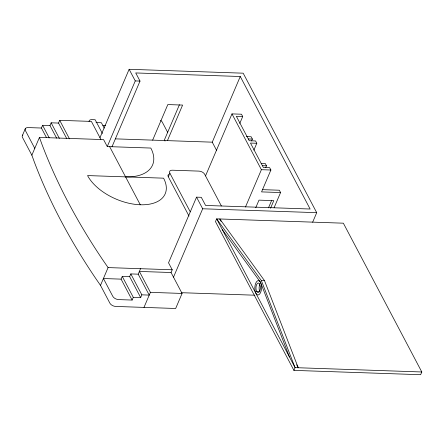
<?xml version="1.0" encoding="UTF-8"?>
<svg xmlns="http://www.w3.org/2000/svg" width="444" height="444" viewBox="0 0 444 444"><rect width="100%" height="100%" fill="white"/><g stroke="black" fill="none" stroke-linecap="round" stroke-linejoin="round"><path stroke-width="0.67" d="M22.389 135.531L25.308 128.693M46.465 137.596L41.42 128.033L42.585 125.297L49.978 125.547L56.599 138.101M112.01 146.731L140.015 81.08L135.725 72.944L240.265 76.512L310.128 209.019L205.589 205.45L201.299 197.314L196.542 197.153L168.542 262.804L172.217 269.78L171.051 272.516L182.079 293.44L175.663 308.486L115.751 306.438A4.745 2.658 23.1 0 1 109.896 303.197L100.499 285.37L95.693 278.41A811.693 455.067 23.1 0 1 34.355 162.071L31.863 155.189L39.444 137.407L103.58 139.599L107.259 146.57L150.816 148.057A46.692 26.174 23.1 0 1 125.569 176.873M49.978 125.547L51.143 122.81L58.536 123.066L66.733 138.606M58.536 123.066L59.707 120.33L91.381 121.412L100.882 139.427M99.961 137.684L129.132 69.292L243.179 73.188L316.716 212.67L312.643 222.222M107.259 146.57L135.265 80.919L129.132 69.292M152.653 140.132L167.821 104.568L182.601 105.073L167.432 140.637M100.499 285.37L108.081 267.588L103.274 260.628A811.693 455.067 23.1 0 1 41.936 144.289L39.444 137.407M179.426 104.723L164.43 139.882L165.04 141.048M121.09 279.137L103.413 278.532L112.809 296.353A4.745 2.658 23.1 0 0 118.67 299.6L132.118 300.061L121.09 279.137L122.255 276.401L129.648 276.651L140.676 297.574L133.283 297.325L122.255 276.401M189.011 216.073L168.309 176.812L169.863 173.166A4.656 2.614 23.1 0 1 172.455 170.207L198.857 171.112A4.656 2.614 23.1 0 1 204.712 174.353L221.367 205.944M129.648 276.651L130.814 273.915L138.206 274.17L149.234 295.094L141.841 294.838L130.814 273.915M138.206 274.17L140.537 268.698M132.118 300.061L133.283 297.325M140.676 297.574L141.841 294.838M216.711 150.605L212.26 142.169L240.265 76.512M143.984 307.403L150.405 292.357L139.372 271.434L171.051 272.516M205.528 175.902L231.979 113.897L241.481 114.219L242.707 116.544L239.771 123.426M173.504 277.167L202.675 208.774L196.542 197.153M251.565 140.981L252.381 139.077L251.154 136.752L246.403 136.591M253.868 150.155L256.798 143.279L255.578 140.953L249.239 140.737L236.369 116.328L242.707 116.544M245.471 207.021L261.394 169.691L231.979 113.897M265.662 167.715L266.472 165.812L265.251 163.486L261.177 163.348M256.798 143.279L250.466 143.062L263.336 167.471L269.669 167.688L270.896 170.013L261.56 191.897L280.569 192.546L274.076 207.77M255.738 207.759L258.991 200.139L273.776 200.644L270.524 208.264M268.487 207.842L271.734 200.222M293.917 370.379L295.082 367.643L261.311 280.486L216.644 218.864L215.473 221.6L293.917 370.379L420.635 374.708L421.8 371.972L343.356 223.188L216.644 218.864L295.082 367.643L421.8 371.972M135.265 80.919L140.015 81.08M96.004 122.555L101.382 122.738L104.218 128.116M102.958 125.569L105.705 125.658M41.42 128.033L27.972 127.572A4.928 2.764 23.1 0 0 25.38 130.525L34.776 148.352M248.307 138.939L252.381 139.077M115.29 138.855L212.26 142.169M262.398 165.673L266.472 165.812M261.394 169.691L270.896 170.013M262.371 189.644L279.343 190.221L280.569 192.546M202.675 208.774L316.716 212.67M108.081 267.588L172.217 269.78M261.311 280.486L264.474 280.597L298.251 367.754L296.681 364.768M256.649 291.414L259.818 291.525A4.767 2.242 -88 0 1 259.74 284.804M181.602 292.707L254.862 295.21M150.405 292.357L182.079 293.44M264.474 280.597L219.808 218.97L221.068 221.356M222.305 229.604L260.523 282.329L289.421 356.904M167.699 132.412L162.371 122.311A4.656 2.614 23.1 0 0 160.528 120.374M169.863 173.166L190.243 211.81M109.635 146.653L140.276 204.767A43.101 24.165 23.1 0 0 163.581 178.172L87.551 175.574A43.101 24.165 23.1 0 0 140.276 204.767M102.409 133.5L95.155 119.747L91.991 119.641A4.656 2.614 23.1 0 0 89.055 121.406M59.707 120.33L69.475 138.861M51.143 122.81L59.341 138.356M42.585 125.297L49.206 137.851M31.863 155.189L22.466 137.368A4.928 2.764 23.1 0 1 22.866 134.993M168.309 176.812A4.656 2.614 23.1 0 1 168.62 174.381M259.818 281.296L258.991 280.719A7.182 3.38 -88 0 0 254.817 287.74A7.182 3.38 -88 0 0 258.575 294.86A7.182 3.38 -88 0 0 261.444 285.37L260.528 282.312L259.818 281.296M259.185 283.416L258.724 283.094A4.767 2.242 -88 0 0 255.955 287.751A4.767 2.242 -88 0 0 258.447 292.479A4.767 2.242 -88 0 0 260.351 286.18L259.185 283.416"/></g></svg>
